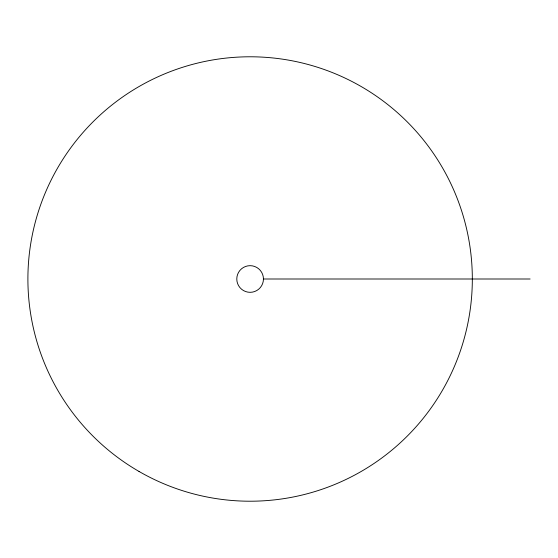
<?xml version="1.0" encoding="UTF-8"?>
<svg xmlns="http://www.w3.org/2000/svg" width="558" height="558" viewBox="0 0 558 558"><rect width="100%" height="100%" fill="white"/><g stroke="black" fill="none" stroke-linecap="round" stroke-linejoin="round"><path stroke-width="0.84" d="M263.446 279A13.336 13.336 0 0 1 243.448 290.544A13.336 13.336 0 0 1 243.448 267.456A13.336 13.336 0 0 1 263.446 279L530.1 279M139.005 471.44A222.21 222.21 0 0 0 472.326 279A222.21 222.21 0 0 0 139.005 86.56A222.21 222.21 0 0 0 139.005 471.44"/></g></svg>
